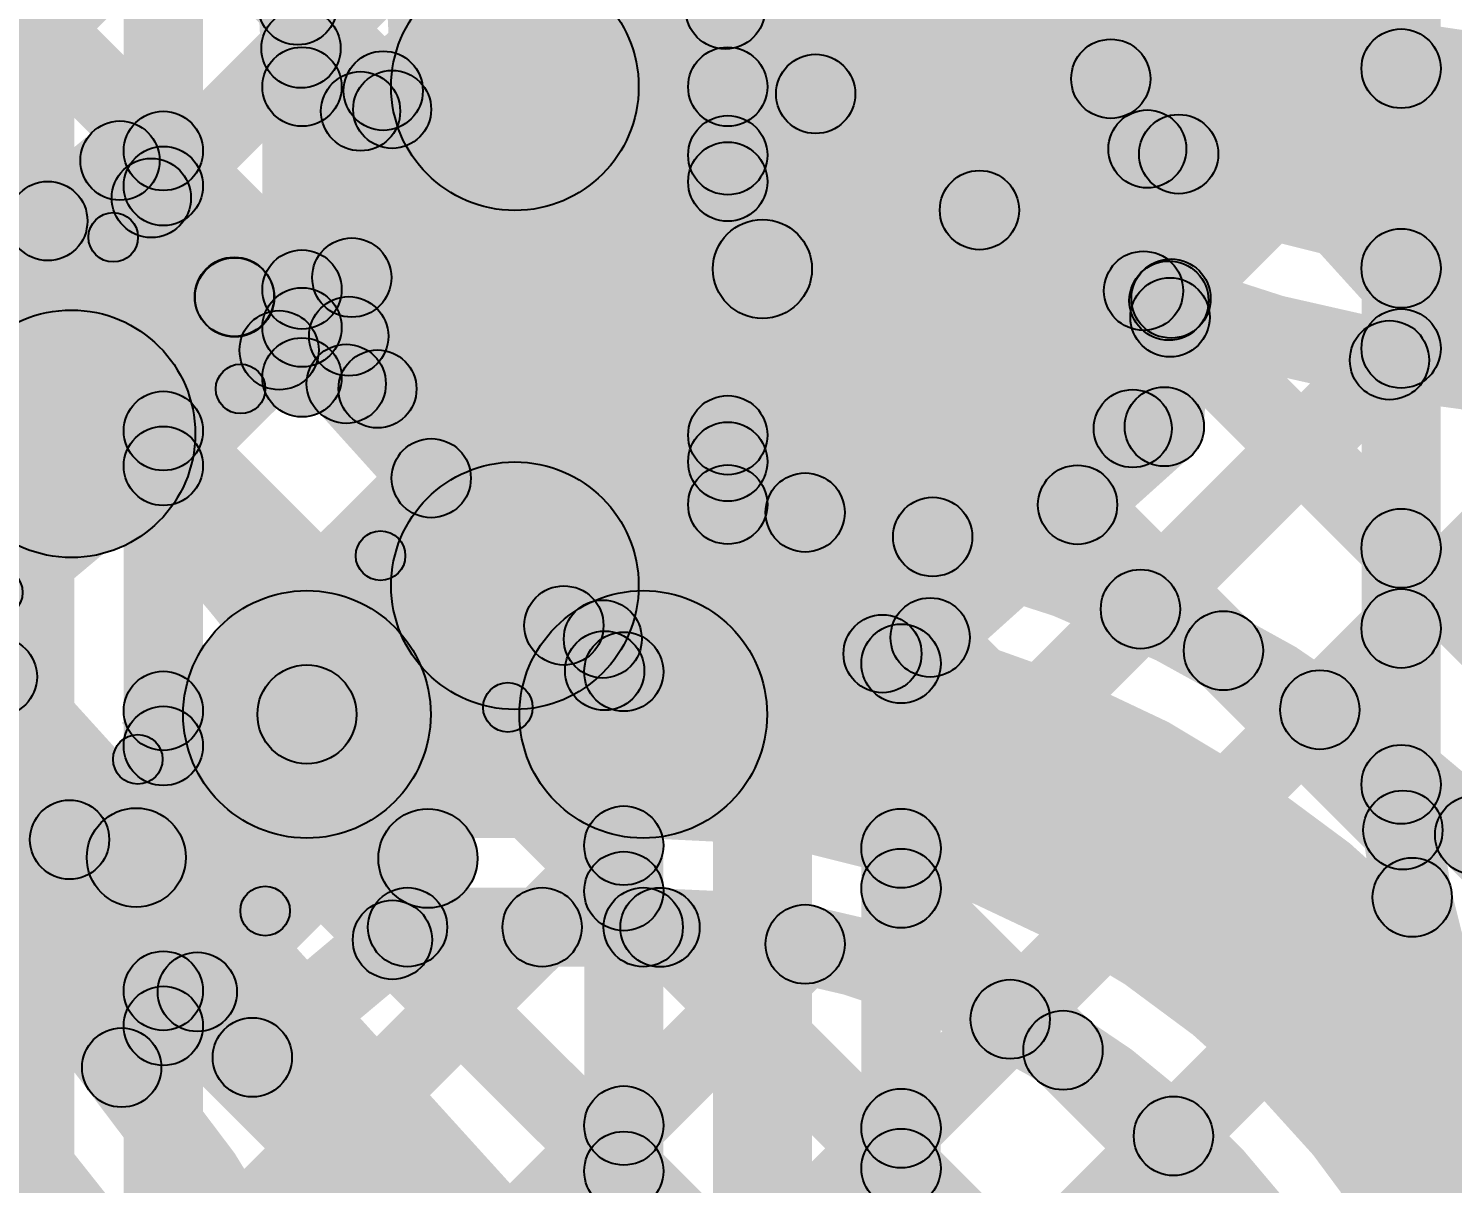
# Model space of a CAD drawing. Header units: millimetres. Extents: x -2.17 to 2.17, y -2.17 to 2.17.
# Drawn here: x -0.9881 to -0.8443, y -0.899 to -0.7823 of the extents above; entities that cross this region are included whole.
import ezdxf

# ---------------------------------------------------------------- set-up
doc = ezdxf.new("R2010")
doc.units = ezdxf.units.MM
doc.header["$MEASUREMENT"] = 0
for name, color, linetype in [('BottomLayer', 5, 'Continuous'), ('BottomOverlay', 54, 'Continuous'), ('BottomPaste', 16, 'Continuous'), ('BottomSolder', 6, 'Continuous'), ('Mechanical2', 216, 'Continuous'), ('TopLayer', 1, 'Continuous'), ('TopOverlay', 2, 'Continuous'), ('TopPaste', 8, 'Continuous'), ('TopSolder', 216, 'Continuous')]:
    doc.layers.add(name, color=color, linetype=linetype)

# ---------------------------------------------------------------- blocks, each defined once
blk = doc.blocks.new('TEST_POINT_B_106')
at = {"layer": 'BottomLayer'}
blk.add_hatch(color=5, dxfattribs=at).paths.add_polyline_path([(0.015, 0.03), (-0.015, 0.03), (-0.03, 0.015), (-0.03, -0.015), (-0.015, -0.03), (0.015, -0.03), (0.03, -0.015), (0.03, 0.015)])
at = {"layer": 'BottomOverlay'}
h = blk.add_hatch(color=54, dxfattribs=at)
edge = h.paths.add_edge_path()
edge.add_arc((-0.017, 0.037), 0.003937, 0, 360)
h = blk.add_hatch(color=54, dxfattribs=at)
edge = h.paths.add_edge_path()
edge.add_arc((-0.017, 0.037), 0.003937, 0, 360)
h = blk.add_hatch(color=54, dxfattribs=at)
edge = h.paths.add_edge_path()
edge.add_arc((-0.017, 0.037), 0.003937, 0, 360)
for points in [[(0.01700001157941176, 0.04093689999998297), (0.01699998842058823, 0.03306290000001703), (-0.01700001157941176, 0.03306300000001703), (-0.01699998842058823, 0.04093699999998297)], [(0.01700001157941176, 0.04093689999998297), (0.01699998842058823, 0.03306290000001703), (-0.01700001157941176, 0.03306300000001703), (-0.01699998842058823, 0.04093699999998297)], [(-0.01978388635723863, 0.03978387243780684), (-0.01421611364276137, 0.03421612756219315), (-0.03421601364276137, 0.01421612756219316), (-0.03978378635723864, 0.01978387243780684)], [(0.03978387243780684, 0.01978388635723863), (0.03421612756219315, 0.01421611364276137), (0.01421612756219316, 0.03421601364276137), (0.01978387243780684, 0.03978378635723864)], [(-0.03306300000001703, -0.01700001157941176), (-0.04093699999998297, -0.01699998842058823), (-0.04093689999998297, 0.01700001157941176), (-0.03306290000001703, 0.01699998842058823)], [(0.04093689999998297, -0.01700001157941176), (0.03306290000001703, -0.01699998842058823), (0.03306300000001703, 0.01700001157941176), (0.04093699999998297, 0.01699998842058823)], [(-0.01421612756219316, -0.03421601364276137), (-0.01978387243780684, -0.03978378635723864), (-0.03978387243780684, -0.01978388635723863), (-0.03421612756219315, -0.01421611364276137)], [(0.03421601364276137, -0.01421612756219316), (0.03978378635723864, -0.01978387243780684), (0.01978388635723863, -0.03978387243780684), (0.01421611364276137, -0.03421612756219315)], [(0.01700001157941176, -0.03306300000001703), (0.01699998842058823, -0.04093699999998297), (-0.01700001157941176, -0.04093689999998297), (-0.01699998842058823, -0.03306290000001703)], [(0.01700001157941176, -0.03306300000001703), (0.01699998842058823, -0.04093699999998297), (-0.01700001157941176, -0.04093689999998297), (-0.01699998842058823, -0.03306290000001703)]]:
    blk.add_hatch(color=54, dxfattribs=at).paths.add_polyline_path(points)
h = blk.add_hatch(color=54, dxfattribs=at)
edge = h.paths.add_edge_path()
edge.add_arc((0.017, 0.0369999), 0.003937, 0, 360)
h = blk.add_hatch(color=54, dxfattribs=at)
edge = h.paths.add_edge_path()
edge.add_arc((0.017, 0.0369999), 0.003937, 0, 360)
h = blk.add_hatch(color=54, dxfattribs=at)
edge = h.paths.add_edge_path()
edge.add_arc((0.017, 0.0369999), 0.003937, 0, 360)
h = blk.add_hatch(color=54, dxfattribs=at)
edge = h.paths.add_edge_path()
edge.add_arc((-0.0369999, 0.017), 0.003937, 0, 360)
h = blk.add_hatch(color=54, dxfattribs=at)
edge = h.paths.add_edge_path()
edge.add_arc((-0.0369999, 0.017), 0.003937, 0, 360)
h = blk.add_hatch(color=54, dxfattribs=at)
edge = h.paths.add_edge_path()
edge.add_arc((0.037, 0.017), 0.003937, 0, 360)
h = blk.add_hatch(color=54, dxfattribs=at)
edge = h.paths.add_edge_path()
edge.add_arc((0.037, 0.017), 0.003937, 0, 360)
h = blk.add_hatch(color=54, dxfattribs=at)
edge = h.paths.add_edge_path()
edge.add_arc((-0.037, -0.017), 0.003937, 0, 360)
h = blk.add_hatch(color=54, dxfattribs=at)
edge = h.paths.add_edge_path()
edge.add_arc((-0.037, -0.017), 0.003937, 0, 360)
h = blk.add_hatch(color=54, dxfattribs=at)
edge = h.paths.add_edge_path()
edge.add_arc((0.0369999, -0.017), 0.003937, 0, 360)
h = blk.add_hatch(color=54, dxfattribs=at)
edge = h.paths.add_edge_path()
edge.add_arc((0.0369999, -0.017), 0.003937, 0, 360)
h = blk.add_hatch(color=54, dxfattribs=at)
edge = h.paths.add_edge_path()
edge.add_arc((-0.017, -0.0369999), 0.003937, 0, 360)
h = blk.add_hatch(color=54, dxfattribs=at)
edge = h.paths.add_edge_path()
edge.add_arc((-0.017, -0.0369999), 0.003937, 0, 360)
h = blk.add_hatch(color=54, dxfattribs=at)
edge = h.paths.add_edge_path()
edge.add_arc((-0.017, -0.0369999), 0.003937, 0, 360)
h = blk.add_hatch(color=54, dxfattribs=at)
edge = h.paths.add_edge_path()
edge.add_arc((0.017, -0.037), 0.003937, 0, 360)
h = blk.add_hatch(color=54, dxfattribs=at)
edge = h.paths.add_edge_path()
edge.add_arc((0.017, -0.037), 0.003937, 0, 360)
h = blk.add_hatch(color=54, dxfattribs=at)
edge = h.paths.add_edge_path()
edge.add_arc((0.017, -0.037), 0.003937, 0, 360)
at = {"layer": 'BottomPaste'}
blk.add_hatch(color=16, dxfattribs=at).paths.add_polyline_path([(0.015, 0.03), (-0.015, 0.03), (-0.03, 0.015), (-0.03, -0.015), (-0.015, -0.03), (0.015, -0.03), (0.03, -0.015), (0.03, 0.015)])
at = {"layer": 'BottomSolder'}
blk.add_hatch(color=6, dxfattribs=at).paths.add_polyline_path([(0.017, 0.034), (-0.017, 0.034), (-0.034, 0.017), (-0.034, -0.017), (-0.017, -0.034), (0.017, -0.034), (0.034, -0.017), (0.034, 0.017)])
at = {"layer": 'BottomOverlay'}
for centre in [(-0.017, 0.037), (-0.017, 0.037), (-0.017, 0.037), (0.017, 0.0369999), (0.017, 0.0369999), (0.017, 0.0369999), (-0.0369999, 0.017), (-0.0369999, 0.017), (0.037, 0.017), (0.037, 0.017), (-0.037, -0.017), (-0.037, -0.017), (0.0369999, -0.017), (0.0369999, -0.017), (-0.017, -0.0369999), (-0.017, -0.0369999), (-0.017, -0.0369999), (0.017, -0.037), (0.017, -0.037), (0.017, -0.037)]:
    blk.add_circle(centre, 0.003937, dxfattribs=at)
blk = doc.blocks.new('WS2812B_M____219')
at = {"layer": 'TopOverlay'}
blk.add_hatch(color=2, dxfattribs=at).paths.add_polyline_path([(-0.0699999, -0.0724999), (-0.0699999, -0.0674999), (0.0699999, -0.0674999), (0.0699999, -0.0724999)])
blk = doc.blocks.new('C__0402_354')
at = {"layer": 'TopLayer'}
for points in [[(-0.0275, -0.0125), (-0.0275, 0.0125), (-0.009499999999999998, 0.0125), (-0.009500000000000001, -0.0125)], [(0.009499999999999998, -0.0125), (0.009500000000000001, 0.0125), (0.0275, 0.0125), (0.0275, -0.0125)]]:
    blk.add_hatch(color=1, dxfattribs=at).paths.add_polyline_path(points)
at = {"layer": 'TopOverlay'}
h = blk.add_hatch(color=2, dxfattribs=at)
edge = h.paths.add_edge_path()
edge.add_arc((-0.031, 0.016), 0.0025, 0, 360)
h = blk.add_hatch(color=2, dxfattribs=at)
edge = h.paths.add_edge_path()
edge.add_arc((-0.031, 0.016), 0.0025, 0, 360)
for points in [[(-0.011, 0.0185), (-0.011, 0.0135), (-0.031, 0.0135), (-0.031, 0.0185)], [(0.031, 0.0185), (0.031, 0.0135), (0.011, 0.0135), (0.011, 0.0185)], [(-0.0335, 0.016), (-0.0285, 0.016), (-0.0285, -0.016), (-0.0335, -0.016)], [(0.0285, 0.016), (0.0335, 0.016), (0.0335, -0.016), (0.0285, -0.016)], [(-0.011, -0.0135), (-0.011, -0.0185), (-0.031, -0.0185), (-0.031, -0.0135)], [(0.031, -0.0135), (0.031, -0.0185), (0.011, -0.0185), (0.011, -0.0135)]]:
    blk.add_hatch(color=2, dxfattribs=at).paths.add_polyline_path(points)
h = blk.add_hatch(color=2, dxfattribs=at)
edge = h.paths.add_edge_path()
edge.add_arc((-0.011, 0.016), 0.0025, 0, 360)
h = blk.add_hatch(color=2, dxfattribs=at)
edge = h.paths.add_edge_path()
edge.add_arc((0.011, 0.016), 0.0025, 0, 360)
h = blk.add_hatch(color=2, dxfattribs=at)
edge = h.paths.add_edge_path()
edge.add_arc((0.031, 0.016), 0.0025, 0, 360)
h = blk.add_hatch(color=2, dxfattribs=at)
edge = h.paths.add_edge_path()
edge.add_arc((0.031, 0.016), 0.0025, 0, 360)
h = blk.add_hatch(color=2, dxfattribs=at)
edge = h.paths.add_edge_path()
edge.add_arc((-0.031, -0.016), 0.0025, 0, 360)
h = blk.add_hatch(color=2, dxfattribs=at)
edge = h.paths.add_edge_path()
edge.add_arc((-0.031, -0.016), 0.0025, 0, 360)
h = blk.add_hatch(color=2, dxfattribs=at)
edge = h.paths.add_edge_path()
edge.add_arc((-0.011, -0.016), 0.0025, 0, 360)
h = blk.add_hatch(color=2, dxfattribs=at)
edge = h.paths.add_edge_path()
edge.add_arc((0.011, -0.016), 0.0025, 0, 360)
h = blk.add_hatch(color=2, dxfattribs=at)
edge = h.paths.add_edge_path()
edge.add_arc((0.031, -0.016), 0.0025, 0, 360)
h = blk.add_hatch(color=2, dxfattribs=at)
edge = h.paths.add_edge_path()
edge.add_arc((0.031, -0.016), 0.0025, 0, 360)
at = {"layer": 'TopPaste'}
for points in [[(-0.0275, -0.0125), (-0.0275, 0.0125), (-0.009499999999999998, 0.0125), (-0.009500000000000001, -0.0125)], [(0.009499999999999998, -0.0125), (0.009500000000000001, 0.0125), (0.0275, 0.0125), (0.0275, -0.0125)]]:
    blk.add_hatch(color=8, dxfattribs=at).paths.add_polyline_path(points)
at = {"layer": 'TopSolder'}
for points in [[(-0.0298622, -0.0148622), (-0.0298622, 0.0148622), (-0.007137799999999999, 0.0148622), (-0.007137800000000001, -0.0148622)], [(0.007137799999999999, -0.0148622), (0.007137800000000001, 0.0148622), (0.0298622, 0.0148622), (0.0298622, -0.0148622)]]:
    blk.add_hatch(color=216, dxfattribs=at).paths.add_polyline_path(points)
at = {"layer": 'TopOverlay'}
for centre in [(-0.031, 0.016), (-0.031, 0.016), (-0.011, 0.016), (0.011, 0.016), (0.031, 0.016), (0.031, 0.016), (-0.031, -0.016), (-0.031, -0.016), (-0.011, -0.016), (0.011, -0.016), (0.031, -0.016), (0.031, -0.016)]:
    blk.add_circle(centre, 0.0025, dxfattribs=at)

msp = doc.modelspace()

# ---------------------------------------------------------------- hatches: boundary and pattern name
at = {"layer": 'BottomLayer'}
for points in [[(-0.9716715728752539, -0.8010556271247461), (-0.9773284271247461, -0.7953987728752538), (-0.8282117271247461, -0.6462820728752539), (-0.8225548728752539, -0.6519389271247461)], [(-0.9570406271247461, -0.7046644271247462), (-0.9513837728752539, -0.6990075728752538), (-0.8466715728752539, -0.8037197728752539), (-0.8523284271247461, -0.8093766271247461)], [(-0.9835, -1.5475836), (-1.0085, -1.5475836), (-1.0085, -0.7006105), (-0.9835, -0.7006105)], [(-0.9705, -1.5475836), (-0.9785, -1.5475836), (-0.9785, -0.7331662), (-0.9705, -0.7331662)], [(-0.8759901728752538, -0.7902271271247462), (-0.8816470271247462, -0.7845702728752538), (-0.8565035271247461, -0.7594267728752538), (-0.8508466728752538, -0.7650836271247461)], [(-0.9519108747568416, -0.7936484767648179), (-0.9572639252431584, -0.7877033232351821), (-0.9282813252431584, -0.761607223235182), (-0.9229282747568416, -0.7675523767648179)], [(-0.9773284271247461, -0.7692295271247461), (-0.9716715728752539, -0.7635726728752539), (-0.9494635728752538, -0.7857806728752539), (-0.9551204271247461, -0.7914375271247461)], [(-0.9010379767648179, -0.7686996252431585), (-0.8950928232351821, -0.7633465747568415), (-0.8689967232351821, -0.7923291747568415), (-0.8749418767648179, -0.7976822252431585)], [(-0.8455, -0.8586857), (-0.8535, -0.8586857), (-0.8535, -0.7738919), (-0.8455, -0.7738919)], [(-0.8699056728752539, -0.8124269271247462), (-0.8755625271247461, -0.8067700728752538), (-0.8523284271247461, -0.7835359728752539), (-0.8466715728752539, -0.7891928271247461)], [(-0.9520361820217199, -0.8184246468920184), (-0.96002521797828, -0.8180059531079815), (-0.9585819179782801, -0.7904665531079815), (-0.95059288202172, -0.7908852468920184)], [(-0.9773284271247461, -0.7975138271247462), (-0.9716715728752539, -0.7918569728752538), (-0.9529502728752538, -0.8105782728752539), (-0.9586071271247462, -0.8162351271247461)], [(-0.86941808202172, -0.8227544468920184), (-0.8774071179782801, -0.8223357531079816), (-0.87596381797828, -0.7947963531079816), (-0.86797478202172, -0.7952150468920184)], [(-0.9716715728752539, -0.8293399271247461), (-0.9773284271247461, -0.8236830728752539), (-0.9582965271247461, -0.8046511728752539), (-0.9526396728752539, -0.8103080271247461)], [(-0.909, -1.4126105), (-0.919, -1.4126105), (-0.919, -0.8066105), (-0.909, -0.8066105)], [(-0.8756621271247461, -0.8143272271247461), (-0.8700052728752539, -0.8086703728752539), (-0.8466715728752539, -0.8320040728752539), (-0.8523284271247461, -0.8376609271247462)], [(-0.8971715728752538, -0.8679771271247462), (-0.9028284271247461, -0.8623202728752538), (-0.8523284271247461, -0.8118202728752538), (-0.8466715728752539, -0.8174771271247462)], [(-0.9590032767648179, -0.8208918252431584), (-0.9530581232351821, -0.8155387747568416), (-0.9269620232351821, -0.8445213747568415), (-0.9329071767648179, -0.8498744252431585)], [(-0.8973234777281478, -0.8494570794401965), (-0.9026765222718522, -0.8435119205598034), (-0.8760891222718522, -0.8195725205598033), (-0.8707360777281478, -0.8255176794401966)], [(-0.9773284271247461, -0.8257981271247461), (-0.9716715728752539, -0.8201412728752538), (-0.9251715728752539, -0.8666412728752538), (-0.9308284271247461, -0.8722981271247462)], [(-0.9716715728752539, -0.8576242271247462), (-0.9773284271247461, -0.8519673728752538), (-0.9502781271247461, -0.8249170728752538), (-0.9446212728752539, -0.8305739271247461)], [(-0.8850071271247462, -0.8332665271247461), (-0.8793502728752538, -0.8276096728752539), (-0.8464891728752538, -0.8604707728752539), (-0.8521460271247462, -0.8661276271247461)], [(-0.9716715728752539, -0.8859085271247461), (-0.9773284271247461, -0.8802516728752539), (-0.9368771271247461, -0.8398003728752539), (-0.9312202728752539, -0.8454572271247461)], [(-0.8971715728752538, -0.8962614271247461), (-0.9028284271247461, -0.8906045728752539), (-0.8523284271247461, -0.8401045728752539), (-0.8466715728752539, -0.8457614271247461)], [(-0.8998904271247461, -0.8466675271247461), (-0.8942335728752538, -0.8410106728752539), (-0.2302130728752538, -1.505031172875254), (-0.2358699271247462, -1.510688027124746)], [(-0.896, -1.4126105), (-0.904, -1.4126105), (-0.904, -0.8464845), (-0.896, -0.8464845)], [(-0.9773284271247461, -0.8540824271247461), (-0.9716715728752539, -0.8484255728752539), (-0.9251715728752539, -0.8949255728752539), (-0.9308284271247461, -0.9005824271247461)], [(-0.924, -1.4126105), (-0.932, -1.4126105), (-0.932, -0.8472993), (-0.924, -0.8472993)], [(-0.9716715728752539, -0.9141928271247461), (-0.9773284271247461, -0.9085359728752539), (-0.9308284271247461, -0.8620359728752539), (-0.9251715728752539, -0.8676928271247462)], [(-0.9028284271247461, -0.8720138271247462), (-0.8971715728752538, -0.8663569728752538), (-0.2589549728752538, -1.504573572875254), (-0.2646118271247462, -1.510230427124746)], [(-0.8971715728752538, -0.9245457271247461), (-0.9028284271247461, -0.9188888728752539), (-0.8512040271247462, -0.8672644728752539), (-0.8455471728752538, -0.8729213271247461)], [(-0.8971715728752538, -0.9245457271247461), (-0.9028284271247461, -0.9188888728752539), (-0.8512040271247462, -0.8672644728752539), (-0.8455471728752538, -0.8729213271247461)], [(-0.9773284271247461, -0.8823667271247462), (-0.9716715728752539, -0.8767098728752538), (-0.9251715728752539, -0.9232098728752538), (-0.9308284271247461, -0.9288667271247462)], [(-0.8971715728752538, -0.9528300271247462), (-0.9028284271247461, -0.9471731728752538), (-0.8430715271247461, -0.8874162728752538), (-0.8374146728752538, -0.8930731271247462)], [(-0.9716715728752539, -0.9424771271247462), (-0.9773284271247461, -0.9368202728752538), (-0.9308284271247461, -0.8903202728752538), (-0.9251715728752539, -0.8959771271247462)], [(-0.9028284271247461, -0.9002981271247461), (-0.8971715728752538, -0.8946412728752539), (-0.2876969728752538, -1.504115872875254), (-0.2933538271247462, -1.509772727124746)]]:
    msp.add_hatch(color=5, dxfattribs=at).paths.add_polyline_path(points)
h = msp.add_hatch(color=5, dxfattribs=at)
edge = h.paths.add_edge_path()
edge.add_arc((-0.8788186, -0.7873987), 0.004, 0, 360)
h = msp.add_hatch(color=5, dxfattribs=at)
edge = h.paths.add_edge_path()
edge.add_arc((-0.8495, -0.7863644), 0.004, 0, 360)
h = msp.add_hatch(color=5, dxfattribs=at)
edge = h.paths.add_edge_path()
edge.add_arc((-0.952292, -0.7886091), 0.004, 0, 360)
h = msp.add_hatch(color=5, dxfattribs=at)
edge = h.paths.add_edge_path()
edge.add_arc((-0.9545874, -0.7906759), 0.004, 0, 360)
h = msp.add_hatch(color=5, dxfattribs=at)
edge = h.paths.add_edge_path()
edge.add_arc((-0.9545874, -0.7906759), 0.004, 0, 360)
h = msp.add_hatch(color=5, dxfattribs=at)
edge = h.paths.add_edge_path()
edge.add_arc((-0.9745, -0.7946854), 0.004, 0, 360)
h = msp.add_hatch(color=5, dxfattribs=at)
edge = h.paths.add_edge_path()
edge.add_arc((-0.8719693, -0.7950057), 0.004, 0, 360)
h = msp.add_hatch(color=5, dxfattribs=at)
edge = h.paths.add_edge_path()
edge.add_arc((-0.8719693, -0.7950057), 0.004, 0, 360)
h = msp.add_hatch(color=5, dxfattribs=at)
edge = h.paths.add_edge_path()
edge.add_arc((-0.9745, -0.7982272), 0.004, 0, 360)
h = msp.add_hatch(color=5, dxfattribs=at)
edge = h.paths.add_edge_path()
edge.add_arc((-0.914, -0.8066105), 0.005, 0, 360)
h = msp.add_hatch(color=5, dxfattribs=at)
edge = h.paths.add_edge_path()
edge.add_arc((-0.9554681, -0.8074796), 0.004, 0, 360)
h = msp.add_hatch(color=5, dxfattribs=at)
edge = h.paths.add_edge_path()
edge.add_arc((-0.8495, -0.8065482), 0.004, 0, 360)
h = msp.add_hatch(color=5, dxfattribs=at)
edge = h.paths.add_edge_path()
edge.add_arc((-0.8727341, -0.8095985), 0.004, 0, 360)
h = msp.add_hatch(color=5, dxfattribs=at)
edge = h.paths.add_edge_path()
edge.add_arc((-0.8728337, -0.8114988), 0.004, 0, 360)
h = msp.add_hatch(color=5, dxfattribs=at)
edge = h.paths.add_edge_path()
edge.add_arc((-0.9557787, -0.8134067), 0.004, 0, 360)
h = msp.add_hatch(color=5, dxfattribs=at)
edge = h.paths.add_edge_path()
edge.add_arc((-0.8495, -0.8146487), 0.004, 0, 360)
h = msp.add_hatch(color=5, dxfattribs=at)
edge = h.paths.add_edge_path()
edge.add_arc((-0.9560307, -0.8182153), 0.004, 0, 360)
h = msp.add_hatch(color=5, dxfattribs=at)
edge = h.paths.add_edge_path()
edge.add_arc((-0.9560307, -0.8182153), 0.004, 0, 360)
h = msp.add_hatch(color=5, dxfattribs=at)
edge = h.paths.add_edge_path()
edge.add_arc((-0.9745, -0.8229697), 0.004, 0, 360)
h = msp.add_hatch(color=5, dxfattribs=at)
edge = h.paths.add_edge_path()
edge.add_arc((-0.8734126, -0.8225451), 0.004, 0, 360)
h = msp.add_hatch(color=5, dxfattribs=at)
edge = h.paths.add_edge_path()
edge.add_arc((-0.8734126, -0.8225451), 0.004, 0, 360)
h = msp.add_hatch(color=5, dxfattribs=at)
edge = h.paths.add_edge_path()
edge.add_arc((-0.9745, -0.8265115), 0.004, 0, 360)
h = msp.add_hatch(color=5, dxfattribs=at)
edge = h.paths.add_edge_path()
edge.add_arc((-0.9474497, -0.8277455), 0.004, 0, 360)
h = msp.add_hatch(color=5, dxfattribs=at)
edge = h.paths.add_edge_path()
edge.add_arc((-0.8821787, -0.8304381), 0.004, 0, 360)
h = msp.add_hatch(color=5, dxfattribs=at)
edge = h.paths.add_edge_path()
edge.add_arc((-0.8495, -0.8348325), 0.004, 0, 360)
h = msp.add_hatch(color=5, dxfattribs=at)
edge = h.paths.add_edge_path()
edge.add_arc((-0.9340487, -0.8426288), 0.004, 0, 360)
h = msp.add_hatch(color=5, dxfattribs=at)
edge = h.paths.add_edge_path()
edge.add_arc((-0.897062, -0.8438391), 0.004, 0, 360)
h = msp.add_hatch(color=5, dxfattribs=at)
edge = h.paths.add_edge_path()
edge.add_arc((-0.8495, -0.842933), 0.004, 0, 360)
h = msp.add_hatch(color=5, dxfattribs=at)
edge = h.paths.add_edge_path()
edge.add_arc((-0.9, -0.8464845), 0.004, 0, 360)
h = msp.add_hatch(color=5, dxfattribs=at)
edge = h.paths.add_edge_path()
edge.add_arc((-0.9, -0.8464845), 0.004, 0, 360)
h = msp.add_hatch(color=5, dxfattribs=at)
edge = h.paths.add_edge_path()
edge.add_arc((-0.9299346, -0.8471979), 0.004, 0, 360)
h = msp.add_hatch(color=5, dxfattribs=at)
edge = h.paths.add_edge_path()
edge.add_arc((-0.928, -0.8472993), 0.004, 0, 360)
h = msp.add_hatch(color=5, dxfattribs=at)
edge = h.paths.add_edge_path()
edge.add_arc((-0.9745, -0.851254), 0.004, 0, 360)
h = msp.add_hatch(color=5, dxfattribs=at)
edge = h.paths.add_edge_path()
edge.add_arc((-0.9745, -0.8547958), 0.004, 0, 360)
h = msp.add_hatch(color=5, dxfattribs=at)
edge = h.paths.add_edge_path()
edge.add_arc((-0.8495, -0.8586857), 0.004, 0, 360)
h = msp.add_hatch(color=5, dxfattribs=at)
edge = h.paths.add_edge_path()
edge.add_arc((-0.8495, -0.8586857), 0.004, 0, 360)
h = msp.add_hatch(color=5, dxfattribs=at)
edge = h.paths.add_edge_path()
edge.add_arc((-0.8493176, -0.8632992), 0.004, 0, 360)
h = msp.add_hatch(color=5, dxfattribs=at)
edge = h.paths.add_edge_path()
edge.add_arc((-0.928, -0.8648644), 0.004, 0, 360)
h = msp.add_hatch(color=5, dxfattribs=at)
edge = h.paths.add_edge_path()
edge.add_arc((-0.9, -0.8651487), 0.004, 0, 360)
h = msp.add_hatch(color=5, dxfattribs=at)
edge = h.paths.add_edge_path()
edge.add_arc((-0.928, -0.8694697), 0.004, 0, 360)
h = msp.add_hatch(color=5, dxfattribs=at)
edge = h.paths.add_edge_path()
edge.add_arc((-0.9, -0.8691854), 0.004, 0, 360)
h = msp.add_hatch(color=5, dxfattribs=at)
edge = h.paths.add_edge_path()
edge.add_arc((-0.8483756, -0.8700929), 0.004, 0, 360)
h = msp.add_hatch(color=5, dxfattribs=at)
edge = h.paths.add_edge_path()
edge.add_arc((-0.8483756, -0.8700929), 0.004, 0, 360)
h = msp.add_hatch(color=5, dxfattribs=at)
edge = h.paths.add_edge_path()
edge.add_arc((-0.9745, -0.8795383), 0.004, 0, 360)
h = msp.add_hatch(color=5, dxfattribs=at)
edge = h.paths.add_edge_path()
edge.add_arc((-0.9745, -0.8830801), 0.004, 0, 360)
h = msp.add_hatch(color=5, dxfattribs=at)
edge = h.paths.add_edge_path()
edge.add_arc((-0.928, -0.8931487), 0.004, 0, 360)
h = msp.add_hatch(color=5, dxfattribs=at)
edge = h.paths.add_edge_path()
edge.add_arc((-0.9, -0.893433), 0.004, 0, 360)
h = msp.add_hatch(color=5, dxfattribs=at)
edge = h.paths.add_edge_path()
edge.add_arc((-0.928, -0.897754), 0.004, 0, 360)
h = msp.add_hatch(color=5, dxfattribs=at)
edge = h.paths.add_edge_path()
edge.add_arc((-0.9, -0.8974697), 0.004, 0, 360)
at = {"layer": 'TopLayer'}
for points in [[(-1.062313227124746, -0.7125288271247462), (-1.056656372875254, -0.7068719728752538), (-0.9576715728752538, -0.8058567728752538), (-0.9633284271247461, -0.8115136271247462)], [(-1.033596027124746, -0.7129617271247461), (-1.027939172875254, -0.7073048728752539), (-0.9581044728752539, -0.7771395728752538), (-0.9637613271247462, -0.7827964271247462)], [(-1.003495572875254, -0.8045953271247461), (-1.009152427124746, -0.7989384728752539), (-0.9682440271247461, -0.7580300728752538), (-0.9625871728752539, -0.7636869271247462)], [(-0.9728828728752539, -0.8022669271247461), (-0.9785397271247461, -0.7966100728752539), (-0.9634242271247462, -0.7814945728752538), (-0.9577673728752538, -0.7871514271247462)], [(-0.9146715728752538, -0.8006242271247461), (-0.9203284271247462, -0.7949673728752539), (-0.9114583271247462, -0.7860972728752539), (-0.9058014728752538, -0.7917541271247461)], [(-0.9565, -0.8175667), (-0.9645, -0.8175667), (-0.9645, -0.7882004), (-0.9565, -0.7882004)], [(-0.9265, -0.8386105), (-0.9515, -0.8386105), (-0.9515, -0.7882004), (-0.9265, -0.7882004)], [(-0.9135, -0.8304109), (-0.9215, -0.8304109), (-0.9215, -0.7882004), (-0.9135, -0.7882004)], [(-0.9203284271247462, -0.7979450271247461), (-0.9146715728752538, -0.7922881728752539), (-0.8646153728752538, -0.8423443728752539), (-0.8702722271247462, -0.8480012271247461)], [(-0.9835923567796276, -0.8048310838293962), (-0.9887346432203723, -0.7987027161706037), (-0.9814545432203723, -0.7925940161706038), (-0.9763122567796277, -0.7987223838293962)], [(-0.9819475865374818, -0.7982293399929826), (-0.9758192134625182, -0.7930870600070173), (-0.9642705134625181, -0.8068503600070174), (-0.9703988865374819, -0.8119926399929827)], [(-1.0389999, -0.8057669), (-1.0389999, -0.7977669), (-0.9861635, -0.7977669), (-0.9861635, -0.8057669)], [(-0.9146715728752538, -0.8289085271247462), (-0.9203284271247462, -0.8232516728752538), (-0.8949119271247461, -0.7978351728752539), (-0.8892550728752538, -0.8034920271247461)], [(-0.8783423271247461, -0.8116468271247461), (-0.8726854728752539, -0.8059899728752539), (-0.8094066728752538, -0.8692687728752538), (-0.8150635271247462, -0.8749256271247462)], [(-0.9703559852724938, -0.8120436415005465), (-0.9642276147275062, -0.8069013584994535), (-0.9574358147275063, -0.8149955584994535), (-0.9635641852724938, -0.8201378415005465)], [(-0.8939847728752539, -0.8365060271247462), (-0.8996416271247462, -0.8308491728752538), (-0.8757772271247461, -0.8069847728752538), (-0.8701203728752539, -0.8126416271247462)], [(-1.0389999, -0.8357669), (-1.0389999, -0.8107669), (-0.9837832, -0.8107669), (-0.9837832, -0.8357669)], [(-0.9599780728752538, -0.8176464271247461), (-0.9656349271247462, -0.8119895728752539), (-0.9633284271247461, -0.8096830728752539), (-0.9576715728752538, -0.8153399271247461)], [(-0.8729952728752538, -0.8438008271247461), (-0.8786521271247462, -0.8381439728752539), (-0.8535031271247462, -0.8129949728752539), (-0.8478462728752538, -0.8186518271247462)], [(-0.8548820728752539, -0.8539719271247461), (-0.8605389271247461, -0.8483150728752539), (-0.8269388271247461, -0.8147149728752539), (-0.8212819728752538, -0.8203718271247461)], [(-0.9203284271247462, -0.8262293271247462), (-0.9146715728752538, -0.8205724728752538), (-0.9068564728752538, -0.8283875728752539), (-0.9125133271247462, -0.8340444271247461)], [(-0.8392452728752539, -0.8666194271247462), (-0.8449021271247461, -0.8609625728752539), (-0.8150919271247461, -0.8311523728752539), (-0.8094350728752538, -0.8368092271247461)], [(-0.8392452728752539, -0.8666194271247462), (-0.8449021271247461, -0.8609625728752539), (-0.8150919271247461, -0.8311523728752539), (-0.8094350728752538, -0.8368092271247461)], [(-0.96, -0.8641105), (-0.96, -0.8391105), (-0.9260379, -0.8391105), (-0.9260379, -0.8641105)], [(-1.012099627124746, -0.8475953271247462), (-1.006442772875254, -0.8419384728752538), (-0.9281539728752538, -0.9202272728752539), (-0.9338108271247462, -0.9258841271247461)], [(-0.9981484810571648, -0.8535964465242013), (-0.9920201189428351, -0.8484541534757987), (-0.9624519189428352, -0.8836922534757987), (-0.9685802810571649, -0.8888345465242014)], [(-0.974022064721767, -0.8699034245400667), (-0.980449935278233, -0.8622429754599333), (-0.963213935278233, -0.8477802754599333), (-0.9567860647217671, -0.8554407245400667)], [(-0.9638302127966459, -0.8548244492734656), (-0.956169787203354, -0.8483965507265344), (-0.943956787203354, -0.8629513507265344), (-0.951617212796646, -0.8693792492734655)], [(-0.9893624728752538, -0.8753151271247461), (-0.9950193271247462, -0.8696582728752539), (-0.9868007271247461, -0.8614396728752538), (-0.9811438728752538, -0.8670965271247462)], [(-0.9629449576632872, -0.8893275845708709), (-0.9680872423367127, -0.883199215429129), (-0.9524121423367128, -0.870046315429129), (-0.9472698576632872, -0.8761746845708709)], [(-0.949841, -0.8771105), (-0.949841, -0.8691105), (-0.9260379, -0.8691105), (-0.9260379, -0.8771105)], [(-0.9641162728752538, -0.9066375271247461), (-0.9697731271247462, -0.9009806728752539), (-0.9390745271247462, -0.8702820728752538), (-0.9334176728752539, -0.8759389271247462)], [(-0.9271690271247461, -0.8759573271247462), (-0.9215121728752539, -0.8703004728752538), (-0.8893194728752538, -0.9024931728752539), (-0.8949763271247462, -0.9081500271247461)], [(-0.9541690728752539, -0.9249746271247461), (-0.9598259271247461, -0.9193177728752538), (-0.9125126271247461, -0.8720044728752538), (-0.9068557728752539, -0.8776613271247461)], [(-0.9541931271247461, -0.8772175271247461), (-0.9485362728752539, -0.8715606728752539), (-0.9115436728752538, -0.9085532728752539), (-0.9172005271247461, -0.9142101271247461)], [(-0.9758835728752538, -0.8901205271247461), (-0.9815404271247461, -0.8844636728752538), (-0.9738958271247461, -0.8768190728752538), (-0.9682389728752538, -0.8824759271247461)], [(-0.9201868728752538, -0.9192767271247462), (-0.9258437271247462, -0.9136198728752538), (-0.8918053271247461, -0.8795814728752539), (-0.8861484728752539, -0.8852383271247461)], [(-0.8864693271247461, -0.8883727271247461), (-0.8808124728752539, -0.8827158728752539), (-0.8571432728752538, -0.9063850728752538), (-0.8628001271247462, -0.9120419271247462)], [(-0.8807644728752538, -0.9081386271247461), (-0.8864213271247462, -0.9024817728752539), (-0.8753195271247461, -0.8913799728752538), (-0.8696626728752539, -0.8970368271247462)], [(-0.8807644728752538, -0.9081386271247461), (-0.8864213271247462, -0.9024817728752539), (-0.8753195271247461, -0.8913799728752538), (-0.8696626728752539, -0.8970368271247462)]]:
    msp.add_hatch(color=1, dxfattribs=at).paths.add_polyline_path(points)
h = msp.add_hatch(color=1, dxfattribs=at)
edge = h.paths.add_edge_path()
edge.add_arc((-0.9609329, -0.779968), 0.004, 0, 360)
h = msp.add_hatch(color=1, dxfattribs=at)
edge = h.paths.add_edge_path()
edge.add_arc((-0.939, -0.7882004), 0.0125, 0, 360)
h = msp.add_hatch(color=1, dxfattribs=at)
edge = h.paths.add_edge_path()
edge.add_arc((-0.939, -0.7882004), 0.0125, 0, 360)
h = msp.add_hatch(color=1, dxfattribs=at)
edge = h.paths.add_edge_path()
edge.add_arc((-0.917751, -0.7803943), 0.004, 0, 360)
h = msp.add_hatch(color=1, dxfattribs=at)
edge = h.paths.add_edge_path()
edge.add_arc((-0.917751, -0.7803943), 0.004, 0, 360)
h = msp.add_hatch(color=1, dxfattribs=at)
edge = h.paths.add_edge_path()
edge.add_arc((-0.9605958, -0.784323), 0.004, 0, 360)
h = msp.add_hatch(color=1, dxfattribs=at)
edge = h.paths.add_edge_path()
edge.add_arc((-0.9605, -0.7882004), 0.004, 0, 360)
h = msp.add_hatch(color=1, dxfattribs=at)
edge = h.paths.add_edge_path()
edge.add_arc((-0.9605, -0.7882004), 0.004, 0, 360)
h = msp.add_hatch(color=1, dxfattribs=at)
edge = h.paths.add_edge_path()
edge.add_arc((-0.9175, -0.7882004), 0.004, 0, 360)
h = msp.add_hatch(color=1, dxfattribs=at)
edge = h.paths.add_edge_path()
edge.add_arc((-0.9175, -0.7882004), 0.004, 0, 360)
h = msp.add_hatch(color=1, dxfattribs=at)
edge = h.paths.add_edge_path()
edge.add_arc((-0.9086299, -0.7889257), 0.004, 0, 360)
h = msp.add_hatch(color=1, dxfattribs=at)
edge = h.paths.add_edge_path()
edge.add_arc((-0.9788834, -0.7956582), 0.004, 0, 360)
h = msp.add_hatch(color=1, dxfattribs=at)
edge = h.paths.add_edge_path()
edge.add_arc((-0.9788834, -0.7956582), 0.004, 0, 360)
h = msp.add_hatch(color=1, dxfattribs=at)
edge = h.paths.add_edge_path()
edge.add_arc((-0.9175, -0.7951166), 0.004, 0, 360)
h = msp.add_hatch(color=1, dxfattribs=at)
edge = h.paths.add_edge_path()
edge.add_arc((-0.9175, -0.7977958), 0.004, 0, 360)
h = msp.add_hatch(color=1, dxfattribs=at)
edge = h.paths.add_edge_path()
edge.add_arc((-0.9757113, -0.7994385), 0.004, 0, 360)
h = msp.add_hatch(color=1, dxfattribs=at)
edge = h.paths.add_edge_path()
edge.add_arc((-0.8920835, -0.8006636), 0.004, 0, 360)
h = msp.add_hatch(color=1, dxfattribs=at)
edge = h.paths.add_edge_path()
edge.add_arc((-0.9861635, -0.8017669), 0.004, 0, 360)
h = msp.add_hatch(color=1, dxfattribs=at)
edge = h.paths.add_edge_path()
edge.add_arc((-0.9861635, -0.8017669), 0.004, 0, 360)
h = msp.add_hatch(color=1, dxfattribs=at)
edge = h.paths.add_edge_path()
edge.add_arc((-0.9605, -0.8086852), 0.004, 0, 360)
h = msp.add_hatch(color=1, dxfattribs=at)
edge = h.paths.add_edge_path()
edge.add_arc((-0.8755139, -0.8088184), 0.004, 0, 360)
h = msp.add_hatch(color=1, dxfattribs=at)
edge = h.paths.add_edge_path()
edge.add_arc((-0.9673347, -0.8094215), 0.004, 0, 360)
h = msp.add_hatch(color=1, dxfattribs=at)
edge = h.paths.add_edge_path()
edge.add_arc((-0.9672918, -0.8094725), 0.004, 0, 360)
h = msp.add_hatch(color=1, dxfattribs=at)
edge = h.paths.add_edge_path()
edge.add_arc((-0.8729488, -0.8098132), 0.004, 0, 360)
h = msp.add_hatch(color=1, dxfattribs=at)
edge = h.paths.add_edge_path()
edge.add_arc((-0.9605, -0.8125115), 0.004, 0, 360)
h = msp.add_hatch(color=1, dxfattribs=at)
edge = h.paths.add_edge_path()
edge.add_arc((-0.9837832, -0.8232669), 0.0125, 0, 360)
h = msp.add_hatch(color=1, dxfattribs=at)
edge = h.paths.add_edge_path()
edge.add_arc((-0.9628065, -0.814818), 0.004, 0, 360)
h = msp.add_hatch(color=1, dxfattribs=at)
edge = h.paths.add_edge_path()
edge.add_arc((-0.8506747, -0.8158234), 0.004, 0, 360)
h = msp.add_hatch(color=1, dxfattribs=at)
edge = h.paths.add_edge_path()
edge.add_arc((-0.9605, -0.8175667), 0.004, 0, 360)
h = msp.add_hatch(color=1, dxfattribs=at)
edge = h.paths.add_edge_path()
edge.add_arc((-0.9605, -0.8175667), 0.004, 0, 360)
h = msp.add_hatch(color=1, dxfattribs=at)
edge = h.paths.add_edge_path()
edge.add_arc((-0.9175, -0.8234009), 0.004, 0, 360)
h = msp.add_hatch(color=1, dxfattribs=at)
edge = h.paths.add_edge_path()
edge.add_arc((-0.9175, -0.8260801), 0.004, 0, 360)
h = msp.add_hatch(color=1, dxfattribs=at)
edge = h.paths.add_edge_path()
edge.add_arc((-0.939, -0.8386105), 0.0125, 0, 360)
h = msp.add_hatch(color=1, dxfattribs=at)
edge = h.paths.add_edge_path()
edge.add_arc((-0.9175, -0.8304109), 0.004, 0, 360)
h = msp.add_hatch(color=1, dxfattribs=at)
edge = h.paths.add_edge_path()
edge.add_arc((-0.9175, -0.8304109), 0.004, 0, 360)
h = msp.add_hatch(color=1, dxfattribs=at)
edge = h.paths.add_edge_path()
edge.add_arc((-0.9096849, -0.831216), 0.004, 0, 360)
h = msp.add_hatch(color=1, dxfattribs=at)
edge = h.paths.add_edge_path()
edge.add_arc((-0.8968132, -0.8336776), 0.004, 0, 360)
h = msp.add_hatch(color=1, dxfattribs=at)
edge = h.paths.add_edge_path()
edge.add_arc((-0.8758237, -0.8409724), 0.004, 0, 360)
h = msp.add_hatch(color=1, dxfattribs=at)
edge = h.paths.add_edge_path()
edge.add_arc((-0.96, -0.8516105), 0.0125, 0, 360)
h = msp.add_hatch(color=1, dxfattribs=at)
edge = h.paths.add_edge_path()
edge.add_arc((-0.9260379, -0.8516105), 0.0125, 0, 360)
h = msp.add_hatch(color=1, dxfattribs=at)
edge = h.paths.add_edge_path()
edge.add_arc((-0.9260379, -0.8516105), 0.0125, 0, 360)
h = msp.add_hatch(color=1, dxfattribs=at)
edge = h.paths.add_edge_path()
edge.add_arc((-0.8674438, -0.8451728), 0.004, 0, 360)
h = msp.add_hatch(color=1, dxfattribs=at)
edge = h.paths.add_edge_path()
edge.add_arc((-0.9912541, -0.8478114), 0.004, 0, 360)
h = msp.add_hatch(color=1, dxfattribs=at)
edge = h.paths.add_edge_path()
edge.add_arc((-0.9912541, -0.8478114), 0.004, 0, 360)
h = msp.add_hatch(color=1, dxfattribs=at)
edge = h.paths.add_edge_path()
edge.add_arc((-0.96, -0.8516105), 0.005, 0, 360)
h = msp.add_hatch(color=1, dxfattribs=at)
edge = h.paths.add_edge_path()
edge.add_arc((-0.96, -0.8516105), 0.005, 0, 360)
h = msp.add_hatch(color=1, dxfattribs=at)
edge = h.paths.add_edge_path()
edge.add_arc((-0.8577105, -0.8511435), 0.004, 0, 360)
h = msp.add_hatch(color=1, dxfattribs=at)
edge = h.paths.add_edge_path()
edge.add_arc((-0.8420737, -0.863791), 0.004, 0, 360)
h = msp.add_hatch(color=1, dxfattribs=at)
edge = h.paths.add_edge_path()
edge.add_arc((-0.8420737, -0.863791), 0.004, 0, 360)
h = msp.add_hatch(color=1, dxfattribs=at)
edge = h.paths.add_edge_path()
edge.add_arc((-0.9839723, -0.8642681), 0.004, 0, 360)
h = msp.add_hatch(color=1, dxfattribs=at)
edge = h.paths.add_edge_path()
edge.add_arc((-0.977236, -0.8660732), 0.005, 0, 360)
h = msp.add_hatch(color=1, dxfattribs=at)
edge = h.paths.add_edge_path()
edge.add_arc((-0.947787, -0.8661653), 0.005, 0, 360)
h = msp.add_hatch(color=1, dxfattribs=at)
edge = h.paths.add_edge_path()
edge.add_arc((-0.949841, -0.8731105), 0.004, 0, 360)
h = msp.add_hatch(color=1, dxfattribs=at)
edge = h.paths.add_edge_path()
edge.add_arc((-0.949841, -0.8731105), 0.004, 0, 360)
h = msp.add_hatch(color=1, dxfattribs=at)
edge = h.paths.add_edge_path()
edge.add_arc((-0.9362461, -0.8731105), 0.004, 0, 360)
h = msp.add_hatch(color=1, dxfattribs=at)
edge = h.paths.add_edge_path()
edge.add_arc((-0.9260379, -0.8731105), 0.004, 0, 360)
h = msp.add_hatch(color=1, dxfattribs=at)
edge = h.paths.add_edge_path()
edge.add_arc((-0.9260379, -0.8731105), 0.004, 0, 360)
h = msp.add_hatch(color=1, dxfattribs=at)
edge = h.paths.add_edge_path()
edge.add_arc((-0.9243406, -0.8731289), 0.004, 0, 360)
h = msp.add_hatch(color=1, dxfattribs=at)
edge = h.paths.add_edge_path()
edge.add_arc((-0.9513647, -0.8743891), 0.004, 0, 360)
h = msp.add_hatch(color=1, dxfattribs=at)
edge = h.paths.add_edge_path()
edge.add_arc((-0.9096842, -0.8748329), 0.004, 0, 360)
h = msp.add_hatch(color=1, dxfattribs=at)
edge = h.paths.add_edge_path()
edge.add_arc((-0.9710674, -0.8796475), 0.004, 0, 360)
h = msp.add_hatch(color=1, dxfattribs=at)
edge = h.paths.add_edge_path()
edge.add_arc((-0.8889769, -0.8824099), 0.004, 0, 360)
h = msp.add_hatch(color=1, dxfattribs=at)
edge = h.paths.add_edge_path()
edge.add_arc((-0.8836409, -0.8855443), 0.004, 0, 360)
h = msp.add_hatch(color=1, dxfattribs=at)
edge = h.paths.add_edge_path()
edge.add_arc((-0.9655161, -0.8862634), 0.004, 0, 360)
h = msp.add_hatch(color=1, dxfattribs=at)
edge = h.paths.add_edge_path()
edge.add_arc((-0.9655161, -0.8862634), 0.004, 0, 360)
h = msp.add_hatch(color=1, dxfattribs=at)
edge = h.paths.add_edge_path()
edge.add_arc((-0.978712, -0.8872921), 0.004, 0, 360)
h = msp.add_hatch(color=1, dxfattribs=at)
edge = h.paths.add_edge_path()
edge.add_arc((-0.8724911, -0.8942084), 0.004, 0, 360)
h = msp.add_hatch(color=1, dxfattribs=at)
edge = h.paths.add_edge_path()
edge.add_arc((-0.8724911, -0.8942084), 0.004, 0, 360)

# ---------------------------------------------------------------- linework, layer by layer
at = {"layer": 'BottomLayer', "const_width": 0.008}
msp.add_lwpolyline([(-0.7910752, -0.9171105, -0.4142135623730951), (-0.8495, -0.8586857)], format="xyb", dxfattribs=at)
at = {"layer": 'BottomLayer'}
for centre, radius in [((-0.8788186, -0.7873987), 0.004), ((-0.8495, -0.7863644), 0.004), ((-0.952292, -0.7886091), 0.004), ((-0.9545874, -0.7906759), 0.004), ((-0.9545874, -0.7906759), 0.004), ((-0.9745, -0.7946854), 0.004), ((-0.8719693, -0.7950057), 0.004), ((-0.8719693, -0.7950057), 0.004), ((-0.9745, -0.7982272), 0.004), ((-0.914, -0.8066105), 0.005), ((-0.9554681, -0.8074796), 0.004), ((-0.8495, -0.8065482), 0.004), ((-0.8727341, -0.8095985), 0.004), ((-0.8728337, -0.8114988), 0.004), ((-0.9557787, -0.8134067), 0.004), ((-0.8495, -0.8146487), 0.004), ((-0.9560307, -0.8182153), 0.004), ((-0.9560307, -0.8182153), 0.004), ((-0.9745, -0.8229697), 0.004), ((-0.8734126, -0.8225451), 0.004), ((-0.8734126, -0.8225451), 0.004), ((-0.9745, -0.8265115), 0.004), ((-0.9474497, -0.8277455), 0.004), ((-0.8821787, -0.8304381), 0.004), ((-0.8495, -0.8348325), 0.004), ((-0.9340487, -0.8426288), 0.004), ((-0.897062, -0.8438391), 0.004), ((-0.8495, -0.842933), 0.004), ((-0.9, -0.8464845), 0.004), ((-0.9, -0.8464845), 0.004), ((-0.9299346, -0.8471979), 0.004), ((-0.928, -0.8472993), 0.004), ((-0.9745, -0.851254), 0.004), ((-0.9745, -0.8547958), 0.004), ((-0.8495, -0.8586857), 0.004), ((-0.8495, -0.8586857), 0.004), ((-0.8493176, -0.8632992), 0.004), ((-0.928, -0.8648644), 0.004), ((-0.9, -0.8651487), 0.004), ((-0.928, -0.8694697), 0.004), ((-0.9, -0.8691854), 0.004), ((-0.8483756, -0.8700929), 0.004), ((-0.8483756, -0.8700929), 0.004), ((-0.9745, -0.8795383), 0.004), ((-0.9745, -0.8830801), 0.004), ((-0.928, -0.8931487), 0.004), ((-0.9, -0.893433), 0.004), ((-0.928, -0.897754), 0.004), ((-0.9, -0.8974697), 0.004)]:
    msp.add_circle(centre, radius, dxfattribs=at)
at = {"layer": 'Mechanical2', "const_width": 0.01}
for points in [[(2.1653543, 0.001, 1), (-2.1653543, 0.001, 1)], [(2.081354, -0.01, 1), (-2.049354, -0.01, 1)], [(1.8405512, 0.001, 1), (-1.8405512, 0.001, 1)], [(1.6437008, 0.001, 1), (-1.6437008, 0.001, 1)], [(1.503937, 0, 1), (-1.503937, 0, 1)], [(1.3070866, 0.001, 1), (-1.3070866, 0.001, 1)], [(1.1732283, 0.001, 1), (-1.1732283, 0.001, 1)], [(0.976378, 0.001, 1), (-0.976378, 0.001, 1)], [(0.8425197, 0.001, 1), (-0.8425197, 0.001, 1)]]:
    msp.add_lwpolyline(points, format="xyb", close=True, dxfattribs=at)
at = {"layer": 'TopLayer'}
for points, const_width in [([(-1.039, -0.6882004, -0.4142135623730951), (-0.939, -0.7882004)], 0.025), ([(-0.8303028, -0.7960434, -0.4142135623730951), (-0.9303028, -0.6960434)], 0.025), ([(-1.039, -0.7097004, -0.4142135623730951), (-0.9605, -0.7882004)], 0.008), ([(-0.917751, -0.7803943, -0.01607439494592855), (-0.9175, -0.7882004)], 0.008), ([(-0.8303028, -0.8175434, -0.2036015668908913), (-0.917751, -0.7803943)], 0.008), ([(-0.9175, -0.8304109, -0.3786942634309546), (-0.804705, -0.9452413)], 0.008), ([(-1.11, -0.8460487, -0.3987246767773462), (-0.9629792, -0.9854531)], 0.025), ([(-0.9260379, -0.8516105, -0.4142135623730951), (-0.8260379, -0.9516105)], 0.025), ([(-1.0299125, -0.8447669, -0.1934175566447617), (-0.9494168, -0.9414851)], 0.008), ([(-0.9260379, -0.8731105, -0.3318777485241147), (-0.8507942, -0.9292357)], 0.008)]:
    msp.add_lwpolyline(points, format="xyb", dxfattribs=dict(at, const_width=const_width))
for centre, radius in [((-0.9609329, -0.779968), 0.004), ((-0.939, -0.7882004), 0.0125), ((-0.939, -0.7882004), 0.0125), ((-0.917751, -0.7803943), 0.004), ((-0.917751, -0.7803943), 0.004), ((-0.9605958, -0.784323), 0.004), ((-0.9605, -0.7882004), 0.004), ((-0.9605, -0.7882004), 0.004), ((-0.9175, -0.7882004), 0.004), ((-0.9175, -0.7882004), 0.004), ((-0.9086299, -0.7889257), 0.004), ((-0.9788834, -0.7956582), 0.004), ((-0.9788834, -0.7956582), 0.004), ((-0.9175, -0.7951166), 0.004), ((-0.9175, -0.7977958), 0.004), ((-0.9757113, -0.7994385), 0.004), ((-0.8920835, -0.8006636), 0.004), ((-0.9861635, -0.8017669), 0.004), ((-0.9861635, -0.8017669), 0.004), ((-0.9605, -0.8086852), 0.004), ((-0.8755139, -0.8088184), 0.004), ((-0.9673347, -0.8094215), 0.004), ((-0.9672918, -0.8094725), 0.004), ((-0.8729488, -0.8098132), 0.004), ((-0.9605, -0.8125115), 0.004), ((-0.9837832, -0.8232669), 0.0125), ((-0.9628065, -0.814818), 0.004), ((-0.8506747, -0.8158234), 0.004), ((-0.9605, -0.8175667), 0.004), ((-0.9605, -0.8175667), 0.004), ((-0.9175, -0.8234009), 0.004), ((-0.9175, -0.8260801), 0.004), ((-0.939, -0.8386105), 0.0125), ((-0.9175, -0.8304109), 0.004), ((-0.9175, -0.8304109), 0.004), ((-0.9096849, -0.831216), 0.004), ((-0.8968132, -0.8336776), 0.004), ((-0.8758237, -0.8409724), 0.004), ((-0.96, -0.8516105), 0.0125), ((-0.9260379, -0.8516105), 0.0125), ((-0.9260379, -0.8516105), 0.0125), ((-0.8674438, -0.8451728), 0.004), ((-0.9912541, -0.8478114), 0.004), ((-0.9912541, -0.8478114), 0.004), ((-0.96, -0.8516105), 0.005), ((-0.96, -0.8516105), 0.005), ((-0.8577105, -0.8511435), 0.004), ((-0.8420737, -0.863791), 0.004), ((-0.8420737, -0.863791), 0.004), ((-0.9839723, -0.8642681), 0.004), ((-0.977236, -0.8660732), 0.005), ((-0.947787, -0.8661653), 0.005), ((-0.949841, -0.8731105), 0.004), ((-0.949841, -0.8731105), 0.004), ((-0.9362461, -0.8731105), 0.004), ((-0.9260379, -0.8731105), 0.004), ((-0.9260379, -0.8731105), 0.004), ((-0.9243406, -0.8731289), 0.004), ((-0.9513647, -0.8743891), 0.004), ((-0.9096842, -0.8748329), 0.004), ((-0.9710674, -0.8796475), 0.004), ((-0.8889769, -0.8824099), 0.004), ((-0.8836409, -0.8855443), 0.004), ((-0.9655161, -0.8862634), 0.004), ((-0.9655161, -0.8862634), 0.004), ((-0.978712, -0.8872921), 0.004), ((-0.8724911, -0.8942084), 0.004), ((-0.8724911, -0.8942084), 0.004)]:
    msp.add_circle(centre, radius, dxfattribs=at)

# ---------------------------------------------------------------- block references
for name, p, rotation in [('WS2812B_M____219', (-0.8120512, -0.7276105), 313), ('TEST_POINT_B_106', (-0.914, -0.8066105), 222), ('C__0402_354', (-0.9718916, -0.8374387), 130)]:
    msp.add_blockref(name, p, dxfattribs=dict(rotation=rotation))

# ---------------------------------------------------------------- texts
at = {"layer": 'BottomOverlay', "text_generation_flag": 2}
msp.add_text('CLK_OUT', height=0.06, rotation=42, dxfattribs=at).set_placement((-0.942, -0.8546105))
at = {"layer": 'TopOverlay'}
msp.add_text('@', height=0.04, rotation=220, dxfattribs=at).set_placement((-0.999, -0.7786105))

doc.saveas('drawing.dxf')
